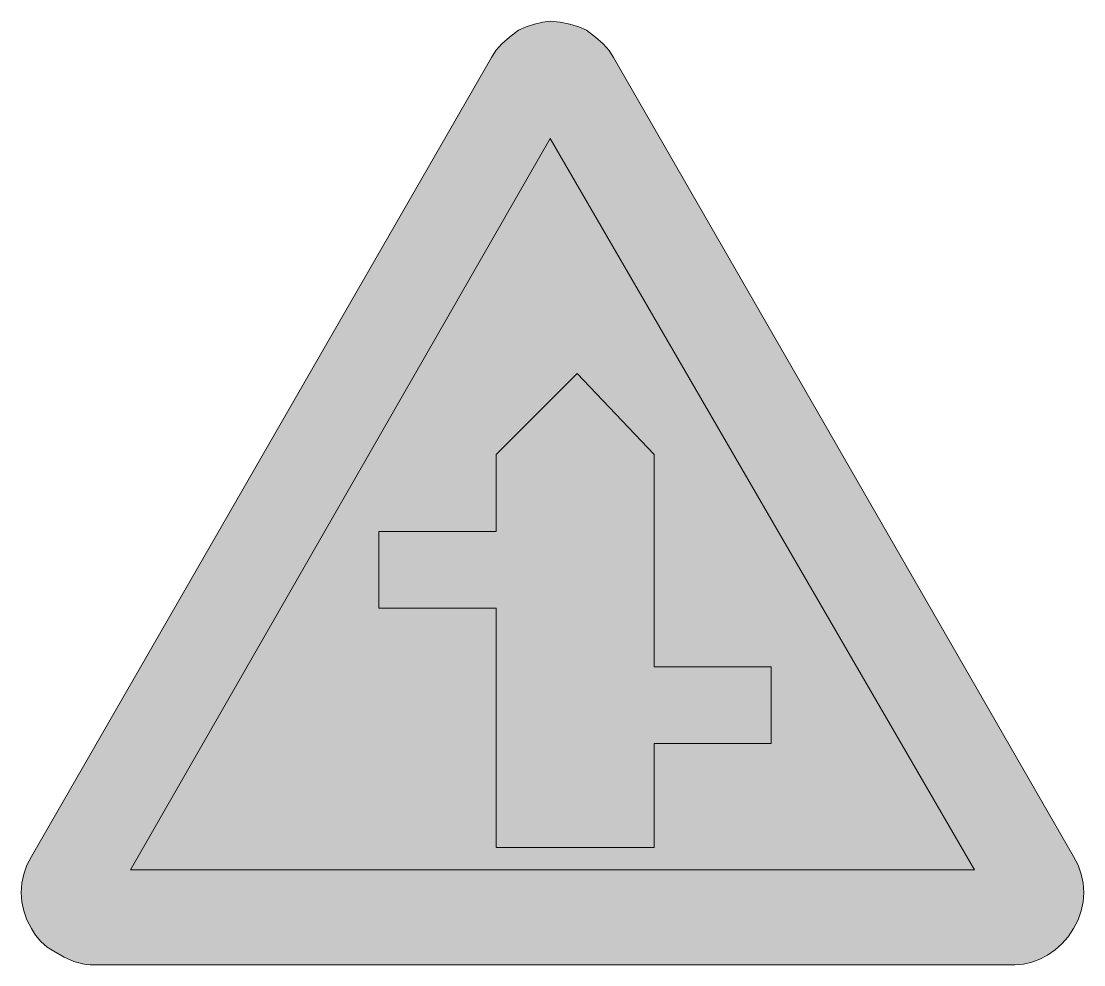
# Model space of a CAD drawing. Header units: metres. Extents: x 143 to 425, y 11 to 262.
import ezdxf

# ---------------------------------------------------------------- set-up
doc = ezdxf.new("R2010")
doc.units = ezdxf.units.M
for name, color, linetype, true_color in [('FILL_BLACK_000000', 7, 'Continuous', 0x000000), ('FILL_RED_FF0000', 7, 'Continuous', 0xff0000), ('FILL_WHITE_FFFFFF', 7, 'Continuous', 0xffffff)]:
    doc.layers.add(name, color=color, linetype=linetype, true_color=true_color)

msp = doc.modelspace()

# ---------------------------------------------------------------- hatches: boundary and pattern name
at = {"layer": 'FILL_BLACK_000000', "true_color": 0x000000}
h = msp.add_hatch(color=7, dxfattribs=at)
h.dxf.hatch_style = 1
h.paths.add_polyline_path([(342.15, 69.6), (310.95, 69.6), (310.95, 42), (268.95, 42), (268.95, 105.6), (237.75, 105.6), (237.75, 126), (268.95, 126), (268.95, 146.4), (290.55, 168), (310.95, 146.4), (310.95, 90), (342.15, 90), (342.15, 69.6)])
at = {"layer": 'FILL_RED_FF0000', "true_color": 0xff0000}
h = msp.add_hatch(color=7, dxfattribs=at)
h.dxf.hatch_style = 1
h.paths.add_polyline_path([(423.73, 37.3), (424.57, 34.91), (425.08, 32.47), (425.25, 30), (425.08, 27.53), (424.57, 25.09), (423.73, 22.7), (422.55, 20.4), (421.09, 18.26), (419.44, 16.37), (417.61, 14.73), (415.65, 13.35), (413.57, 12.26), (411.41, 11.46), (409.2, 10.97), (406.95, 10.8), (160.95, 10.8), (160, 10.86), (158.94, 11.03), (156.6, 11.7), (154.03, 12.82), (151.35, 14.4), (149.57, 15.51), (147.9, 16.95), (146.46, 18.62), (145.35, 20.4), (144.17, 22.7), (143.32, 25.09), (142.82, 27.53), (142.65, 30), (142.82, 32.47), (143.32, 34.91), (144.17, 37.3), (145.35, 39.6), (267.75, 252), (268.87, 253.8), (270.45, 255.6), (272.47, 257.4), (274.95, 259.2), (276.94, 260.08), (279.15, 260.85), (281.36, 261.39), (283.35, 261.6), (286.03, 261.39), (288.6, 260.85), (290.94, 260.08), (292.95, 259.2), (295.42, 257.4), (297.45, 255.6), (299.02, 253.8), (300.15, 252), (422.55, 39.6), (423.73, 37.3)])
at = {"layer": 'FILL_WHITE_FFFFFF', "true_color": 0xffffff}
h = msp.add_hatch(color=7, dxfattribs=at)
h.dxf.hatch_style = 1
h.paths.add_polyline_path([(283.35, 230.4), (396.15, 36), (171.75, 36), (283.35, 230.4)])

# ---------------------------------------------------------------- linework, layer by layer
at = {"layer": 'FILL_BLACK_000000', "lineweight": 0, "true_color": 0x000000}
msp.add_lwpolyline([(342.15, 69.6), (310.95, 69.6), (310.95, 42), (268.95, 42), (268.95, 105.6), (237.75, 105.6), (237.75, 126), (268.95, 126), (268.95, 146.4), (290.55, 168), (310.95, 146.4), (310.95, 90), (342.15, 90)], close=True, dxfattribs=at)
at = {"layer": 'FILL_RED_FF0000', "lineweight": 0, "true_color": 0xff0000}
msp.add_lwpolyline([(423.73, 37.3), (424.57, 34.91), (425.08, 32.47), (425.25, 30), (425.08, 27.53), (424.57, 25.09), (423.73, 22.7), (422.55, 20.4), (421.09, 18.26), (419.44, 16.37), (417.61, 14.73), (415.65, 13.35), (413.57, 12.26), (411.41, 11.46), (409.2, 10.97), (406.95, 10.8), (160.95, 10.8), (160, 10.86), (158.94, 11.03), (156.6, 11.7), (154.03, 12.82), (151.35, 14.4), (149.57, 15.51), (147.9, 16.95), (146.46, 18.62), (145.35, 20.4), (144.17, 22.7), (143.32, 25.09), (142.82, 27.53), (142.65, 30), (142.82, 32.47), (143.32, 34.91), (144.17, 37.3), (145.35, 39.6), (267.75, 252), (268.87, 253.8), (270.45, 255.6), (272.47, 257.4), (274.95, 259.2), (276.94, 260.08), (279.15, 260.85), (281.36, 261.39), (283.35, 261.6), (286.03, 261.39), (288.6, 260.85), (290.94, 260.08), (292.95, 259.2), (295.42, 257.4), (297.45, 255.6), (299.02, 253.8), (300.15, 252), (422.55, 39.6)], close=True, dxfattribs=at)
at = {"layer": 'FILL_WHITE_FFFFFF', "lineweight": 0, "true_color": 0xff0000}
msp.add_lwpolyline([(283.35, 230.4), (396.15, 36), (171.75, 36)], close=True, dxfattribs=at)

doc.saveas('drawing.dxf')
